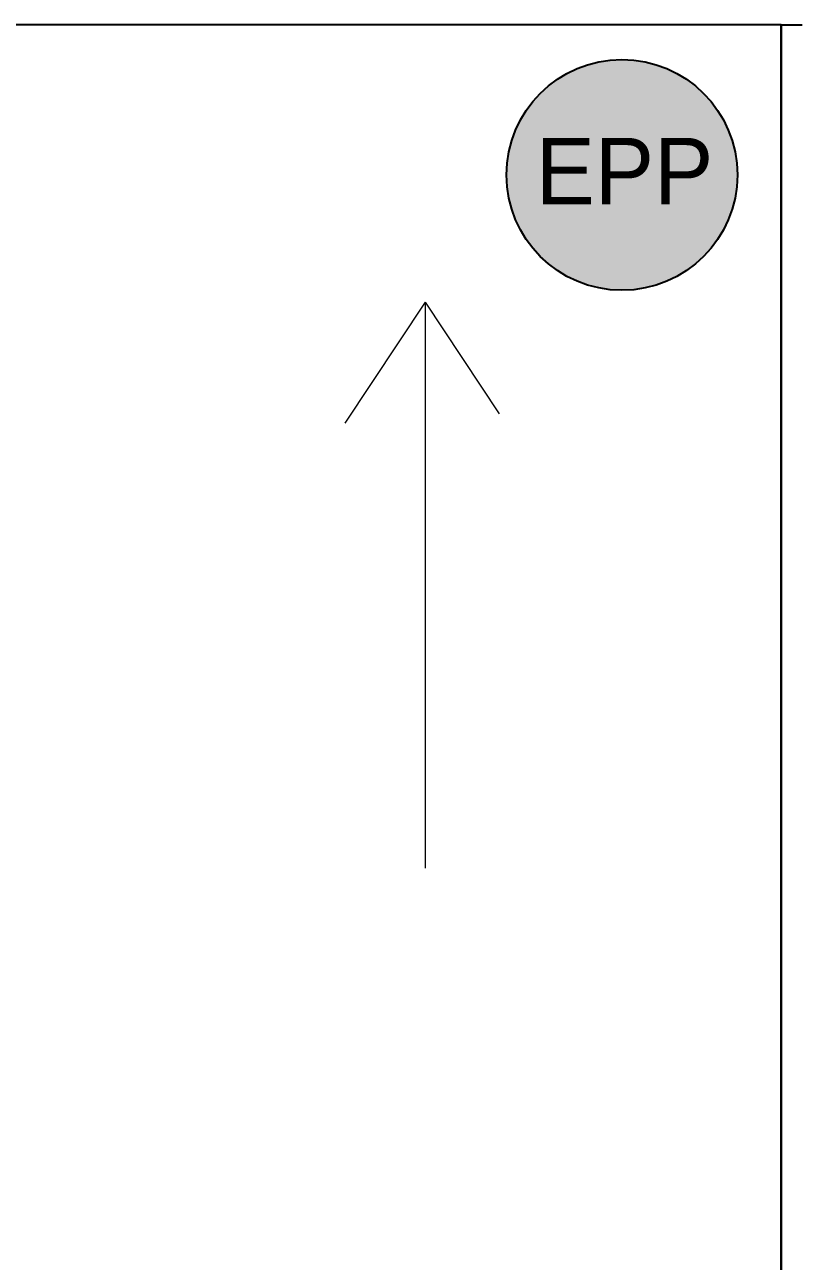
# Model space of a CAD drawing. Header units: metres. Extents: x 151 to 270, y 180 to 223.
# Drawn here: x 184.89 to 188.57, y 206.5 to 212.35 of the extents above; entities that cross this region are included whole.
import ezdxf

# ---------------------------------------------------------------- set-up
doc = ezdxf.new("R2010")
doc.units = ezdxf.units.M
doc.linetypes.add('AM_ISO02W050x2', pattern=[3.75, 3, -0.75])
doc.layers.add('1-AREA DE PRODUCCION', color=7, linetype='Continuous')
doc.layers.add('2-SEÑALETICA', color=2, linetype='Continuous')

msp = doc.modelspace()

# ---------------------------------------------------------------- hatches: boundary and pattern name
at = {"layer": '2-SEÑALETICA', "linetype": 'ByBlock', "lineweight": 15}
msp.add_hatch(color=150, dxfattribs=at).paths.add_polyline_path([(187.1717, 211.6424, 1), (188.2631, 211.6424, 1)])

# ---------------------------------------------------------------- linework, layer by layer
at = {"layer": '1-AREA DE PRODUCCION', "color": 0}
for p, q in [((188.47, 212.3528), (162.47, 212.3528)), ((188.47, 212.3528), (188.57, 212.3528)), ((188.47, 199.3528), (188.47, 212.3528)), ((188.47, 212.3528), (188.47, 199.3528))]:
    msp.add_line(p, q, dxfattribs=at)
at = {"layer": '2-SEÑALETICA', "color": 3, "linetype": 'AM_ISO02W050x2', "lineweight": 18}
for q in [(186.4078, 210.4688), (186.7871, 208.3632), (187.1366, 210.513)]:
    msp.add_line((186.7871, 211.04), q, dxfattribs=at)
at = {"layer": '2-SEÑALETICA', "color": 0}
msp.add_circle((187.7174, 211.6424), 0.5457, dxfattribs=at)

# ---------------------------------------------------------------- texts
at = {"layer": '2-SEÑALETICA', "color": 0, "linetype": 'ByBlock', "lineweight": 15}
msp.add_text('EPP', height=0.31384, dxfattribs=at).set_placement((187.3095, 211.5036))

doc.saveas('drawing.dxf')
